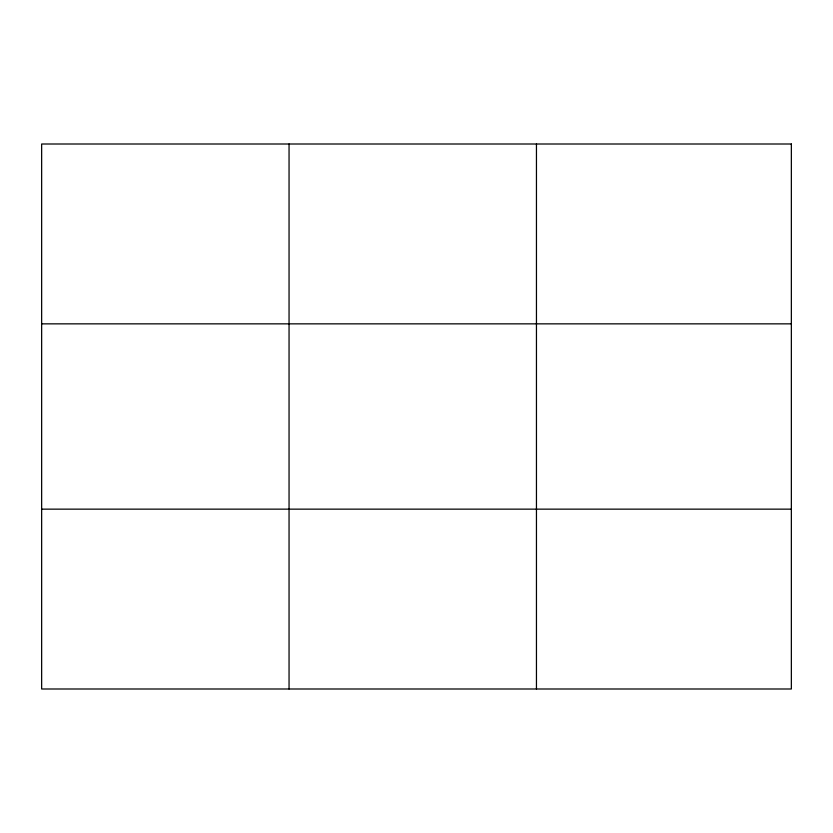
<?xml version="1.0" encoding="UTF-8"?>
<svg xmlns="http://www.w3.org/2000/svg" width="833" height="833" viewBox="0 0 833 833"><rect width="100%" height="100%" fill="white"/><g stroke="black" fill="none" stroke-linecap="round" stroke-linejoin="round"><path stroke-width="1.25" d="M289.051 144.005L289.051 688.995M536.452 144.005L536.452 688.995M41.65 323.85L791.35 323.85M41.65 509.15L791.35 509.15M791.35 144.005L791.35 688.995L41.65 688.995L41.65 144.005L791.35 144.005"/></g></svg>
